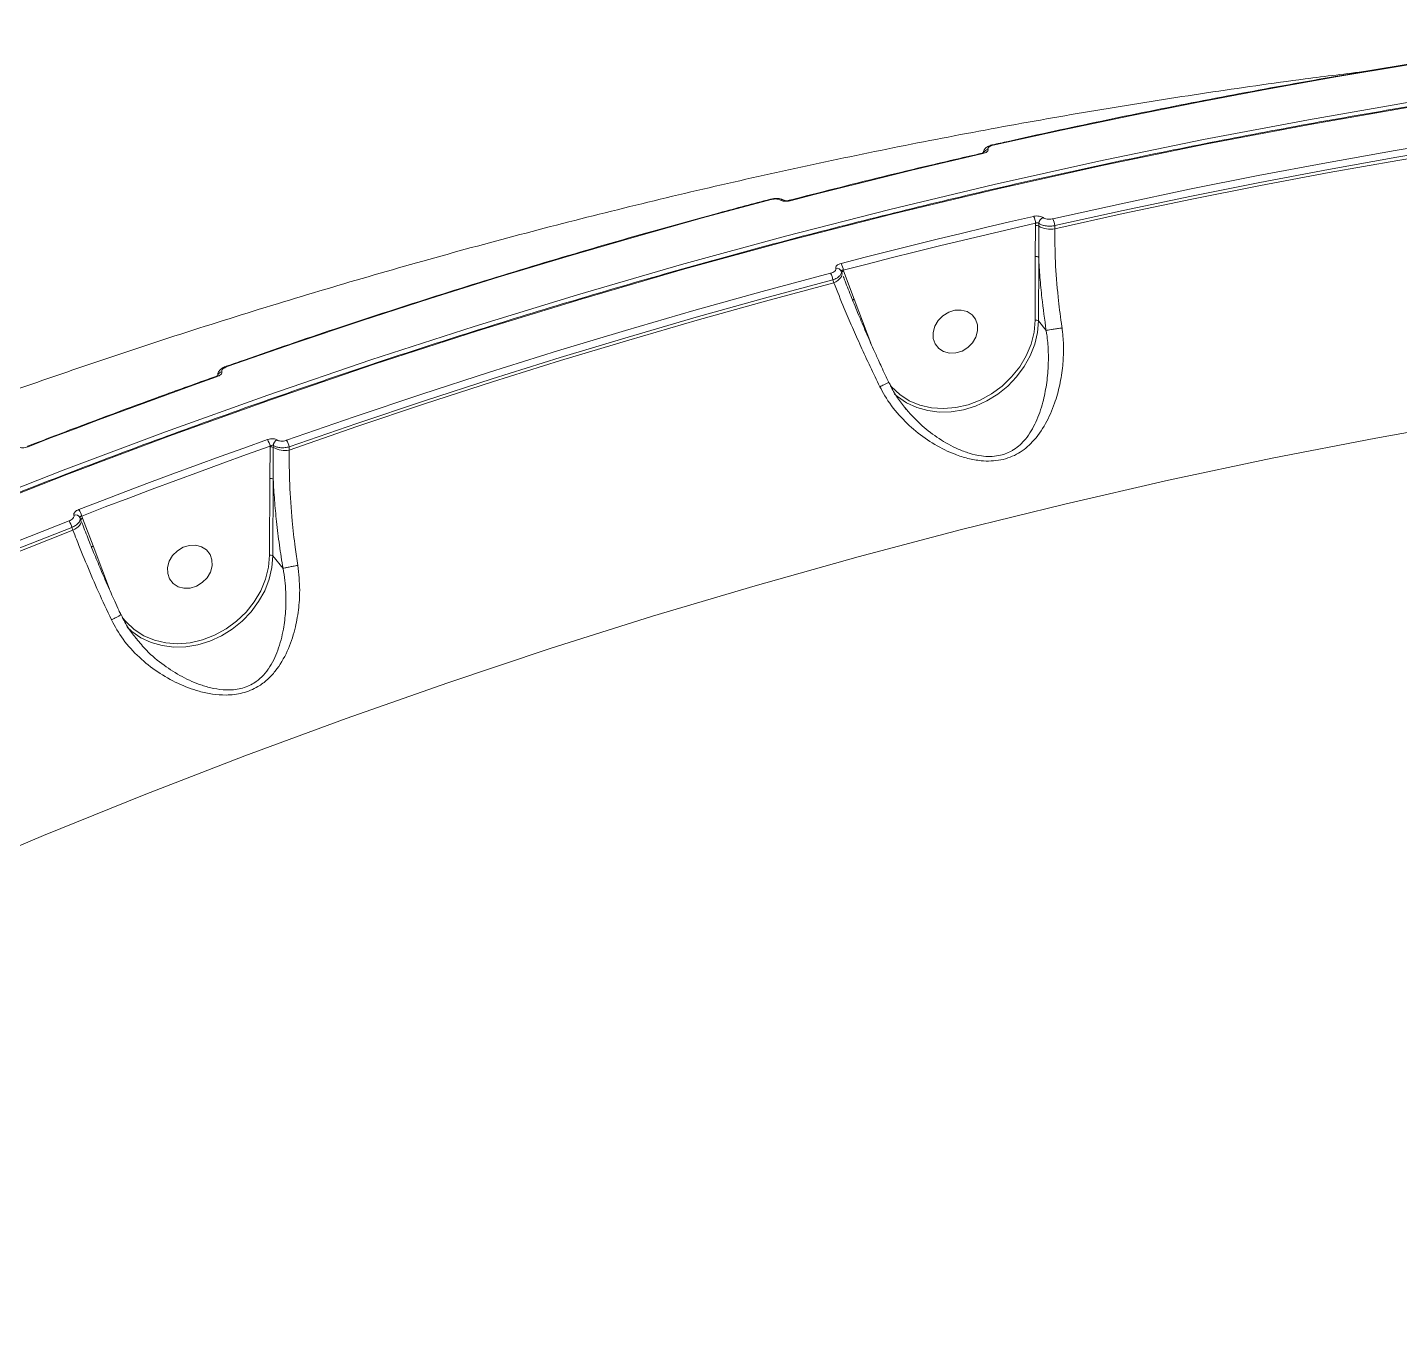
# Model space of a CAD drawing. Header units: millimetres. Extents: x -8607 to 7621, y -5747 to 4382.
# Drawn here: x 4601.8 to 4861.7, y 745.5 to 992.4 of the extents above; entities that cross this region are included whole.
import ezdxf

# ---------------------------------------------------------------- set-up
doc = ezdxf.new("R2010")
doc.units = ezdxf.units.MM
doc.layers.add('DIKOM_ОБЪЕКТ', color=7, linetype='Continuous')

msp = doc.modelspace()

# ---------------------------------------------------------------- linework, layer by layer
at = {"layer": 'DIKOM_ОБЪЕКТ', "color": 7, "linetype": 'Continuous', "lineweight": 15}
for p, q in [((4742.51, 959.896), (4742.517, 959.898)), ((4792.695, 949.016), (4792.756, 954.901)), ((4792.756, 954.901), (4792.757, 955.362)), ((4793.361, 955.331), (4793.359, 954.8)), ((4796.377, 954.89), (4796.374, 954.293)), ((4792.652, 936.967), (4792.695, 949.016)), ((4793.333, 948.882), (4793.29, 936.832)), ((4756.061, 945.955), (4755.938, 946.285)), ((4756.323, 946.444), (4756.364, 946.334)), ((4756.364, 946.334), (4758.407, 940.982)), ((4754.546, 944.057), (4754.342, 944.602)), ((4758.407, 940.982), (4761.52, 932.649)), ((4794.747, 935.029), (4793.29, 936.832)), ((4647.71, 906.98), (4647.771, 912.978)), ((4647.771, 912.978), (4647.772, 913.101)), ((4648.376, 913.245), (4648.374, 912.877)), ((4651.392, 912.979), (4651.39, 912.37)), ((4647.659, 892.429), (4647.71, 906.98)), ((4648.348, 906.846), (4648.296, 892.295)), ((4611.942, 899.075), (4611.764, 899.551)), ((4612.091, 899.867), (4612.245, 899.454)), ((4612.245, 899.454), (4614.251, 894.204)), ((4610.427, 897.176), (4610.227, 897.711)), ((4614.251, 894.204), (4617.316, 885.998)), ((4650.217, 889.918), (4648.296, 892.295))]:
    msp.add_line(p, q, dxfattribs=at)
at = {"layer": 'DIKOM_ОБЪЕКТ', "color": 7, "linetype": 'Continuous', "lineweight": 15, "flags": 128}
for points in [[(4888.559, 989.161), (4875.567, 987.273), (4862.575, 985.244), (4849.584, 983.074), (4836.596, 980.764), (4823.613, 978.313), (4810.637, 975.722), (4797.669, 972.991), (4784.71, 970.121)], [(4589.326, 900.95), (4608.586, 908.536), (4627.928, 915.814), (4647.346, 922.781), (4666.835, 929.436), (4686.387, 935.777), (4705.999, 941.8), (4725.662, 947.506), (4745.372, 952.892), (4765.123, 957.956), (4784.908, 962.696), (4804.722, 967.113), (4824.558, 971.203), (4844.411, 974.966), (4864.274, 978.401)], [(4864.937, 977.58), (4845.074, 974.146), (4825.221, 970.382), (4805.385, 966.292), (4785.571, 961.876), (4765.786, 957.135), (4746.035, 952.071), (4726.325, 946.685), (4706.662, 940.98), (4687.051, 934.956), (4667.498, 928.616), (4648.01, 921.961), (4628.592, 914.993), (4609.25, 907.716), (4589.989, 900.13)], [(4795.985, 956.169), (4808.944, 959.039), (4821.912, 961.77), (4834.888, 964.361), (4847.871, 966.812), (4860.859, 969.123), (4873.85, 971.293), (4886.842, 973.322), (4899.834, 975.209)], [(4796.374, 954.293), (4809.349, 957.167), (4822.333, 959.902), (4835.325, 962.495), (4848.324, 964.949), (4861.328, 967.261), (4874.334, 969.432), (4887.343, 971.462), (4900.351, 973.35)], [(4900.14, 973.915), (4887.158, 972.029), (4874.177, 970.001), (4861.196, 967.833), (4848.219, 965.524), (4835.247, 963.075), (4822.282, 960.487), (4809.324, 957.758), (4796.377, 954.89)], [(4782.745, 968.543), (4778.181, 967.487), (4773.619, 966.415), (4769.058, 965.325), (4764.499, 964.218), (4759.941, 963.093), (4755.386, 961.952), (4750.832, 960.793), (4746.28, 959.618)], [(4742.642, 959.824), (4729.684, 956.349), (4716.746, 952.735), (4703.828, 948.984), (4690.932, 945.095), (4678.061, 941.069), (4665.215, 936.906), (4652.396, 932.608), (4639.606, 928.174)], [(4755.897, 947.718), (4760.449, 948.894), (4765.003, 950.052), (4769.558, 951.194), (4774.115, 952.318), (4778.675, 953.425), (4783.236, 954.515), (4787.798, 955.587), (4792.362, 956.643)], [(4792.757, 955.362), (4788.197, 954.307), (4783.638, 953.235), (4779.081, 952.147), (4774.526, 951.04), (4769.972, 949.917), (4765.421, 948.777), (4760.871, 947.619), (4756.323, 946.444)], [(4756.364, 946.334), (4756.288, 946.294), (4756.22, 946.249), (4756.162, 946.2), (4756.114, 946.149), (4756.08, 946.098), (4756.059, 946.047), (4756.053, 945.999), (4756.061, 945.955)], [(4650.881, 914.223), (4663.671, 918.657), (4676.49, 922.955), (4689.336, 927.118), (4702.207, 931.144), (4715.103, 935.032), (4728.021, 938.784), (4740.959, 942.397), (4753.917, 945.872)], [(4651.39, 912.37), (4664.194, 916.811), (4677.028, 921.115), (4689.889, 925.283), (4702.776, 929.314), (4715.687, 933.207), (4728.62, 936.962), (4741.573, 940.579), (4754.546, 944.057)], [(4754.342, 944.602), (4741.396, 941.13), (4728.468, 937.519), (4715.561, 933.771), (4702.676, 929.885), (4689.815, 925.863), (4676.979, 921.704), (4664.171, 917.409), (4651.392, 912.979)], [(4756.061, 945.955), (4756.102, 945.734), (4756.07, 945.494), (4755.966, 945.241), (4755.794, 944.983), (4755.557, 944.728), (4755.264, 944.483), (4754.923, 944.257), (4754.546, 944.057)], [(4758.407, 940.982), (4758.323, 940.937), (4758.249, 940.886), (4758.187, 940.83), (4758.14, 940.773), (4758.109, 940.715), (4758.096, 940.66), (4758.102, 940.61), (4758.104, 940.603)], [(4781.746, 936.096), (4781.384, 937.142), (4780.712, 937.999), (4779.784, 938.598), (4778.676, 938.889), (4777.477, 938.85), (4776.284, 938.484), (4775.193, 937.82), (4774.295, 936.911), (4773.66, 935.833), (4773.34, 934.671), (4773.362, 933.521), (4773.724, 932.474), (4774.396, 931.617), (4775.324, 931.019), (4776.432, 930.727), (4777.632, 930.766), (4778.825, 931.133), (4779.915, 931.797), (4780.814, 932.705), (4781.448, 933.784), (4781.768, 934.945), (4781.746, 936.096)], [(4765.251, 924.58), (4765.468, 924.329), (4767.017, 922.881), (4768.82, 921.721), (4770.834, 920.877), (4773.01, 920.369), (4775.296, 920.211), (4777.637, 920.405), (4779.975, 920.947), (4782.255, 921.823), (4784.422, 923.014), (4786.422, 924.489), (4788.209, 926.214), (4789.738, 928.146), (4790.973, 930.239), (4791.883, 932.443), (4792.448, 934.703), (4792.652, 936.967)], [(4793.29, 936.832), (4793.099, 934.621), (4792.576, 932.41), (4791.73, 930.246), (4790.58, 928.177), (4789.151, 926.247), (4787.474, 924.499), (4785.585, 922.969), (4783.526, 921.692), (4781.341, 920.695), (4779.078, 920), (4776.785, 919.621), (4774.512, 919.568), (4772.309, 919.84), (4770.223, 920.433), (4768.3, 921.333), (4766.581, 922.521), (4766.05, 922.986)], [(4637.64, 926.247), (4633.162, 924.649), (4628.688, 923.034), (4624.218, 921.404), (4619.752, 919.756), (4615.29, 918.092), (4610.832, 916.412), (4606.378, 914.715), (4601.929, 913.002)], [(4637.513, 926.324), (4637.533, 926.326), (4637.582, 926.303), (4637.64, 926.247)], [(4876.872, 918.138), (4857.198, 914.636), (4837.537, 910.8), (4817.895, 906.633), (4798.277, 902.135), (4778.692, 897.307), (4759.143, 892.152), (4739.639, 886.67), (4720.185, 880.865), (4700.787, 874.736), (4681.452, 868.288), (4662.186, 861.52), (4642.994, 854.436), (4623.883, 847.039), (4604.859, 839.329), (4585.929, 831.31), (4567.097, 822.985), (4548.37, 814.355), (4529.755, 805.424), (4511.257, 796.195), (4492.881, 786.67)], [(4601.805, 913.08), (4601.826, 913.082), (4601.872, 913.059), (4601.929, 913.002)], [(4611.546, 901.102), (4615.995, 902.815), (4620.449, 904.512), (4624.907, 906.192), (4629.368, 907.856), (4633.834, 909.504), (4638.304, 911.135), (4642.778, 912.749), (4647.256, 914.347)], [(4647.772, 913.101), (4643.297, 911.504), (4638.827, 909.891), (4634.361, 908.262), (4629.898, 906.616), (4625.44, 904.953), (4620.986, 903.274), (4616.536, 901.579), (4612.091, 899.867)], [(4612.245, 899.454), (4612.17, 899.414), (4612.101, 899.369), (4612.043, 899.32), (4611.996, 899.269), (4611.961, 899.217), (4611.94, 899.167), (4611.934, 899.119), (4611.942, 899.075)], [(4510.097, 855.495), (4522.392, 861.374), (4534.734, 867.127), (4547.121, 872.753), (4559.552, 878.25), (4572.025, 883.618), (4584.539, 888.857), (4597.092, 893.965), (4609.682, 898.943)], [(4510.722, 853.668), (4523.031, 859.557), (4535.387, 865.319), (4547.79, 870.952), (4560.236, 876.457), (4572.724, 881.833), (4585.253, 887.078), (4597.821, 892.193), (4610.427, 897.176)], [(4610.227, 897.711), (4597.648, 892.738), (4585.105, 887.634), (4572.602, 882.399), (4560.138, 877.035), (4547.718, 871.543), (4535.34, 865.922), (4523.009, 860.174), (4510.724, 854.299)], [(4611.942, 899.075), (4611.983, 898.854), (4611.952, 898.614), (4611.848, 898.361), (4611.675, 898.103), (4611.438, 897.847), (4611.145, 897.603), (4610.805, 897.377), (4610.427, 897.176)], [(4614.251, 894.204), (4614.166, 894.158), (4614.092, 894.107), (4614.03, 894.051), (4613.983, 893.994), (4613.952, 893.936), (4613.94, 893.881), (4613.945, 893.831), (4613.948, 893.824)], [(4636.752, 891.558), (4636.39, 892.604), (4635.718, 893.462), (4634.791, 894.06), (4633.682, 894.352), (4632.483, 894.313), (4631.29, 893.946), (4630.2, 893.282), (4629.301, 892.374), (4628.666, 891.295), (4628.346, 890.134), (4628.369, 888.983), (4628.73, 887.937), (4629.402, 887.08), (4630.33, 886.481), (4631.438, 886.19), (4632.638, 886.229), (4633.831, 886.595), (4634.921, 887.259), (4635.82, 888.168), (4636.455, 889.246), (4636.774, 890.408), (4636.752, 891.558)], [(4619.77, 880.665), (4620.474, 879.791), (4622.023, 878.343), (4623.826, 877.183), (4625.84, 876.339), (4628.016, 875.832), (4630.302, 875.673), (4632.643, 875.867), (4634.981, 876.409), (4637.261, 877.286), (4639.428, 878.476), (4641.429, 879.952), (4643.215, 881.676), (4644.744, 883.609), (4645.979, 885.702), (4646.889, 887.905), (4647.454, 890.166), (4647.659, 892.429)], [(4648.296, 892.295), (4648.106, 890.084), (4647.582, 887.872), (4646.736, 885.709), (4645.586, 883.64), (4644.157, 881.71), (4642.48, 879.961), (4640.591, 878.432), (4638.532, 877.155), (4636.347, 876.158), (4634.084, 875.462), (4631.791, 875.084), (4629.518, 875.03), (4627.315, 875.303), (4625.229, 875.896), (4623.306, 876.796), (4621.587, 877.984), (4620.661, 878.833)]]:
    msp.add_lwpolyline(points, dxfattribs=at)
at = {"layer": 'DIKOM_ОБЪЕКТ', "color": 7, "linetype": 'Continuous', "lineweight": 15}
for centre, radius, start, end in [((4784.586, 970.05), 0.144, 29.48504, 92.95136), ((4782.619, 968.473), 0.144, 28.75891, 93.72577), ((4783.88, 968.273), 1.072, 98.16628, 155.72021), ((4742.515, 959.752), 0.145, 29.28132, 89.09576), ((4744.735, 959.022), 0.753, 55.94336, 111.42738), ((4746.157, 959.554), 0.139, 27.41751, 95.49366), ((4789.88, 955.175), 2.883, 3.70756, 30.59743), ((4794.566, 955.267), 1.207, 108.96456, 176.96988), ((4792.922, 954.047), 0.871, 59.90775, 101.01777), ((4795.542, 958.568), 4.354, 239.90775, 281.01777), ((4793.501, 954.71), 2.881, 3.58327, 30.42373), ((4792.869, 948.26), 0.776, 53.26194, 102.90962), ((4755.113, 945.919), 0.903, 23.91005, 103.22082), ((4753.273, 946.133), 3.066, 5.8219, 31.12488), ((4751.267, 944.277), 3.093, 6.01996, 31.04173), ((4792.826, 936.211), 0.776, 53.26344, 102.90865), ((4639.486, 928.116), 0.134, 25.83692, 91.53255), ((4638.885, 926.187), 1.059, 104.35899, 159.81939), ((4644.062, 912.297), 3.796, 12.2314, 32.69754), ((4647.938, 912.124), 0.871, 59.90775, 101.01777), ((4650.558, 916.645), 4.354, 239.90775, 281.01777), ((4649.577, 913.198), 1.202, 114.99938, 177.77924), ((4647.689, 912.185), 3.786, 12.09226, 32.55658), ((4647.884, 906.224), 0.776, 53.26194, 102.90962), ((4610.931, 899.163), 0.919, 24.97069, 110.23682), ((4608.095, 898.842), 4.125, 14.38134, 33.21665), ((4606.193, 896.663), 4.169, 14.57017, 33.16496), ((4647.832, 891.673), 0.776, 53.26344, 102.90865)]:
    msp.add_arc(centre, radius, start, end, dxfattribs=at)
for points, knots in [([(5003.621, 992.445), (5000.401, 992.283), (4991.065, 991.813), (4975.59, 990.814), (4957.192, 989.356), (4938.773, 987.606), (4920.339, 985.571), (4901.894, 983.249), (4883.443, 980.642), (4864.992, 977.75), (4846.544, 974.574), (4828.106, 971.115), (4809.68, 967.374), (4791.273, 963.351), (4772.89, 959.048), (4754.534, 954.466), (4736.211, 949.605), (4717.925, 944.468), (4699.682, 939.056), (4681.485, 933.37), (4663.341, 927.411), (4645.253, 921.182), (4627.227, 914.683), (4609.266, 907.916), (4591.376, 900.884), (4573.562, 893.588), (4555.827, 886.029), (4538.177, 878.211), (4520.616, 870.134), (4503.149, 861.802), (4485.781, 853.215), (4468.515, 844.377), (4451.357, 835.291), (4434.312, 825.954), (4418.203, 816.856), (4407.827, 810.773), (4403.049, 807.973)], [0, 0, 0, 0, 0.0157718, 0.0457292, 0.0756868, 0.1056445, 0.1356023, 0.1655601, 0.195518, 0.2254759, 0.2554339, 0.2853919, 0.3153499, 0.345308, 0.3752662, 0.4052243, 0.4351825, 0.4651407, 0.495099, 0.5250572, 0.5550155, 0.5849739, 0.6149322, 0.6448906, 0.6748489, 0.7048073, 0.7347657, 0.7647242, 0.7946826, 0.8246411, 0.8545995, 0.884558, 0.9145165, 0.944475, 0.9744335, 1, 1, 1, 1]), ([(4888.422, 989.233), (4885.185, 988.772), (4875.798, 987.436), (4860.261, 985.007), (4841.816, 981.853), (4823.379, 978.413), (4805.279, 974.755), (4792.348, 971.951), (4785.558, 970.415), (4784.576, 970.193)], [0, 0, 0, 0, 0.09344343, 0.27093664, 0.44843135, 0.62592632, 0.80342153, 0.97157619, 1, 1, 1, 1]), ([(4855.509, 984.149), (4851.603, 983.67), (4841.466, 982.428), (4825.115, 980.083), (4806.456, 977.152), (4787.815, 973.908), (4769.199, 970.369), (4750.611, 966.53), (4732.058, 962.394), (4713.544, 957.963), (4695.075, 953.237), (4676.656, 948.217), (4658.292, 942.906), (4639.988, 937.305), (4621.75, 931.414), (4603.582, 925.237), (4585.489, 918.775), (4567.477, 912.03), (4549.55, 905.003), (4531.714, 897.697), (4513.973, 890.113), (4496.333, 882.255), (4478.798, 874.122), (4461.371, 865.722), (4444.064, 857.045), (4431.007, 850.283), (4423.735, 846.385), (4422.158, 845.539)], [0, 0, 0, 0, 0.0260967, 0.0677335, 0.1093951, 0.1510805, 0.1927887, 0.2345187, 0.2762695, 0.3180403, 0.3598299, 0.4016376, 0.4434624, 0.4853034, 0.5271598, 0.5690307, 0.6109154, 0.6528129, 0.6947227, 0.7366438, 0.7785758, 0.8205178, 0.8624692, 0.9044295, 0.9463979, 0.9883741, 1, 1, 1, 1]), ([(4784.579, 970.189), (4784.54, 970.181), (4784.208, 970.117), (4783.69, 969.903), (4783.167, 969.512), (4782.847, 969.038), (4782.818, 968.702), (4782.805, 968.551)], [0, 0, 0, 0, 0.0422158, 0.3544103, 0.6186335, 0.8289624, 1, 1, 1, 1]), ([(4784.71, 970.121), (4784.557, 970.078), (4784.249, 969.993), (4783.91, 969.8), (4783.715, 969.584), (4783.694, 969.425), (4783.724, 969.345), (4783.728, 969.334)], [0, 0, 0, 0, 0.240665, 0.4814361, 0.721633, 0.9612014, 1, 1, 1, 1]), ([(4782.609, 968.617), (4779.383, 967.869), (4770.029, 965.7), (4757.874, 962.718), (4748.954, 960.417), (4746.146, 959.693)], [0, 0, 0, 0, 0.2651055, 0.7686747, 1, 1, 1, 1]), ([(4782.996, 968.759), (4782.998, 968.761), (4783.004, 968.766), (4782.952, 968.731), (4782.842, 968.684), (4782.717, 968.64), (4782.626, 968.622), (4782.607, 968.619)], [0, 0, 0, 0, 0.0899032, 0.3401275, 0.5998085, 0.920638, 1, 1, 1, 1]), ([(4783.728, 969.334), (4783.732, 969.323), (4783.762, 969.244), (4783.741, 969.084), (4783.546, 968.866), (4783.207, 968.671), (4782.899, 968.585), (4782.745, 968.543)], [0, 0, 0, 0, 0.0385716, 0.2780899, 0.5183557, 0.7592314, 1, 1, 1, 1]), ([(4742.509, 959.896), (4739.295, 959.044), (4729.973, 956.573), (4714.573, 952.27), (4696.325, 946.9), (4678.125, 941.252), (4660.294, 935.435), (4647.425, 931.041), (4640.601, 928.643), (4639.481, 928.249)], [0, 0, 0, 0, 0.0930118, 0.2696891, 0.4463679, 0.6230468, 0.7997259, 0.9671072, 1, 1, 1, 1]), ([(4745.144, 959.635), (4745.113, 959.663), (4744.943, 959.815), (4744.491, 959.959), (4743.788, 960.068), (4743.061, 960.036), (4742.657, 959.917), (4742.523, 959.877)], [0, 0, 0, 0, 0.0485741, 0.2688482, 0.5512796, 0.8513988, 1, 1, 1, 1]), ([(4744.46, 959.723), (4744.367, 959.773), (4744.181, 959.873), (4743.748, 959.942), (4743.257, 959.94), (4742.876, 959.882), (4742.678, 959.833), (4742.642, 959.824)], [0, 0, 0, 0, 0.2340719, 0.4679654, 0.7039629, 0.944859, 1, 1, 1, 1]), ([(4746.28, 959.618), (4746.243, 959.609), (4746.045, 959.559), (4745.663, 959.503), (4745.172, 959.503), (4744.739, 959.573), (4744.553, 959.673), (4744.46, 959.723)], [0, 0, 0, 0, 0.0557734, 0.2968037, 0.5326623, 0.7662387, 1, 1, 1, 1]), ([(4746.143, 959.696), (4746.098, 959.683), (4745.961, 959.646), (4745.709, 959.615), (4745.444, 959.61), (4745.257, 959.629), (4745.143, 959.658), (4745.132, 959.663), (4745.127, 959.666)], [0, 0, 0, 0, 0.1096549, 0.338278, 0.5438104, 0.7189863, 0.8601997, 1, 1, 1, 1]), ([(4792.362, 956.643), (4792.39, 956.649), (4792.578, 956.69), (4792.949, 956.731), (4793.445, 956.703), (4793.887, 956.597), (4794.078, 956.471), (4794.174, 956.409)], [0, 0, 0, 0, 0.0426165, 0.282457, 0.5216215, 0.7607575, 1, 1, 1, 1]), ([(4794.174, 956.409), (4794.27, 956.346), (4794.461, 956.22), (4794.903, 956.112), (4795.399, 956.083), (4795.77, 956.123), (4795.957, 956.163), (4795.985, 956.169)], [0, 0, 0, 0, 0.2393873, 0.4786703, 0.7179146, 0.9577109, 1, 1, 1, 1]), ([(4793.361, 955.331), (4793.329, 955.353), (4793.265, 955.398), (4793.117, 955.426), (4792.952, 955.419), (4792.829, 955.389), (4792.767, 955.365), (4792.757, 955.362)], [0, 0, 0, 0, 0.2368888, 0.4742431, 0.7137485, 0.9566078, 1, 1, 1, 1]), ([(4793.359, 954.8), (4793.358, 954.499), (4793.352, 952.996), (4793.329, 951.022), (4793.332, 949.344), (4793.333, 948.882)], [0, 0, 0, 0, 0.1533124, 0.7665831, 1, 1, 1, 1]), ([(4796.377, 954.89), (4796.33, 954.882), (4796.018, 954.824), (4795.4, 954.773), (4794.575, 954.837), (4793.839, 955.022), (4793.52, 955.228), (4793.361, 955.331)], [0, 0, 0, 0, 0.04225966, 0.28198286, 0.52127152, 0.76062225, 1, 1, 1, 1]), ([(4796.374, 954.293), (4796.392, 952.237), (4796.427, 948.063), (4796.913, 941.965), (4797.424, 937.739), (4797.709, 935.793), (4797.751, 935.501)], [0, 0, 0, 0, 0.3434989, 0.6969397, 0.9545307, 1, 1, 1, 1]), ([(4794.747, 935.029), (4794.458, 937.096), (4793.987, 940.459), (4793.555, 945.093), (4793.407, 947.615), (4793.333, 948.882)], [0, 0, 0, 0, 0.4427007, 0.7201669, 1, 1, 1, 1]), ([(4753.917, 945.872), (4754.074, 945.923), (4754.39, 946.024), (4754.735, 946.256), (4754.927, 946.513), (4754.94, 946.698), (4754.909, 946.788), (4754.906, 946.797)], [0, 0, 0, 0, 0.2457883, 0.4917905, 0.7342879, 0.9715254, 1, 1, 1, 1]), ([(4755.938, 946.285), (4755.943, 946.269), (4755.995, 946.119), (4755.976, 945.804), (4755.668, 945.345), (4755.111, 944.912), (4754.598, 944.705), (4754.342, 944.602)], [0, 0, 0, 0, 0.02863242, 0.26708673, 0.51014597, 0.75565437, 1, 1, 1, 1]), ([(4754.906, 946.797), (4754.903, 946.807), (4754.872, 946.896), (4754.885, 947.081), (4755.077, 947.337), (4755.423, 947.568), (4755.739, 947.668), (4755.897, 947.718)], [0, 0, 0, 0, 0.027856, 0.2650195, 0.5077103, 0.7539625, 1, 1, 1, 1]), ([(4756.323, 946.444), (4756.263, 946.447), (4756.146, 946.453), (4756.013, 946.425), (4755.938, 946.374), (4755.928, 946.324), (4755.934, 946.295), (4755.937, 946.288), (4755.938, 946.285)], [0, 0, 0, 0, 0.263118, 0.515948, 0.7521042, 0.9410882, 0.9741792, 1, 1, 1, 1]), ([(4763.252, 924.364), (4762.638, 925.634), (4761.403, 928.186), (4759.663, 931.958), (4758.024, 935.638), (4756.276, 939.716), (4755.187, 942.448), (4754.546, 944.057)], [0, 0, 0, 0, 0.18728543, 0.37655091, 0.55700611, 0.73919681, 1, 1, 1, 1]), ([(4762.986, 929.38), (4762.675, 930.06), (4761.857, 931.854), (4760.592, 934.746), (4759.195, 938.037), (4757.882, 941.259), (4756.922, 943.684), (4756.438, 944.983), (4756.328, 945.279)], [0, 0, 0, 0, 0.1235341, 0.3257948, 0.5294938, 0.7341977, 0.9393707, 1, 1, 1, 1]), ([(4797.751, 935.501), (4797.787, 935.232), (4797.963, 933.914), (4798.088, 931.507), (4797.924, 928.15), (4797.376, 924.673), (4796.339, 920.953), (4794.719, 917.248), (4792.481, 914.025), (4790.052, 911.999), (4787.929, 910.967), (4786.181, 910.462), (4784.311, 910.247), (4782.212, 910.317), (4779.901, 910.735), (4776.927, 911.693), (4773.565, 913.353), (4769.997, 915.86), (4766.782, 918.952), (4764.567, 921.876), (4763.554, 923.793), (4763.252, 924.364)], [0, 0, 0, 0, 0.013455, 0.0657647, 0.1192356, 0.1826302, 0.2473566, 0.3250329, 0.4053504, 0.467846, 0.4985595, 0.5302984, 0.5609722, 0.5926248, 0.6340457, 0.6764914, 0.747173, 0.8197567, 0.8928425, 0.9680649, 1, 1, 1, 1]), ([(4768.294, 920.03), (4769.262, 918.975), (4771.138, 916.928), (4774.439, 914.44), (4777.464, 912.744), (4780.192, 911.714), (4782.237, 911.241), (4784.131, 911.107), (4786.103, 911.288), (4787.616, 911.84), (4789.353, 912.88), (4791.146, 914.601), (4792.908, 917.652), (4794.116, 921.148), (4794.848, 924.718), (4795.172, 928.004), (4795.185, 931.213), (4794.986, 933.498), (4794.792, 934.773), (4794.749, 935.027), (4794.749, 935.028)], [0, 0, 0, 0, 0.085594, 0.1660967, 0.248349, 0.2936828, 0.3400163, 0.3720845, 0.405387, 0.4574946, 0.4703146, 0.5375902, 0.6249444, 0.7157014, 0.7888281, 0.863203, 0.923438, 0.9847516, 0.9999638, 1, 1, 1, 1]), ([(4794.749, 935.028), (4794.749, 935.028), (4794.748, 935.028), (4794.747, 935.029), (4794.747, 935.029)], [0, 0, 0, 0, 0.6959458, 1, 1, 1, 1]), ([(4794.749, 935.028), (4794.859, 935.048), (4795.078, 935.087), (4795.707, 935.19), (4796.474, 935.31), (4797.142, 935.411), (4797.563, 935.474), (4797.707, 935.495), (4797.751, 935.501)], [0, 0, 0, 0, 0.2204855, 0.440971, 0.6614568, 0.8819434, 0.9635568, 1, 1, 1, 1]), ([(4639.484, 928.245), (4639.443, 928.232), (4639.114, 928.128), (4638.596, 927.84), (4638.099, 927.37), (4637.831, 926.885), (4637.833, 926.582), (4637.833, 926.473)], [0, 0, 0, 0, 0.0458228, 0.3659563, 0.6491831, 0.8740676, 1, 1, 1, 1]), ([(4639.606, 928.174), (4639.45, 928.111), (4639.139, 927.985), (4638.797, 927.734), (4638.605, 927.475), (4638.59, 927.302), (4638.62, 927.222), (4638.623, 927.213)], [0, 0, 0, 0, 0.2457883, 0.4917905, 0.7342879, 0.9715254, 1, 1, 1, 1]), ([(4764.944, 925.162), (4764.478, 926.145), (4763.812, 927.551), (4763.177, 928.956), (4762.986, 929.38)], [0, 0, 0, 0, 0.6986058, 1, 1, 1, 1]), ([(4637.512, 926.324), (4634.348, 925.193), (4625.171, 921.912), (4613.269, 917.49), (4604.55, 914.136), (4601.805, 913.08)], [0, 0, 0, 0, 0.2651055, 0.7686832, 1, 1, 1, 1]), ([(4637.943, 926.552), (4637.944, 926.553), (4637.951, 926.563), (4637.921, 926.53), (4637.833, 926.47), (4637.695, 926.393), (4637.569, 926.347), (4637.51, 926.325)], [0, 0, 0, 0, 0.030909, 0.2587648, 0.4802439, 0.7572113, 1, 1, 1, 1]), ([(4638.623, 927.213), (4638.626, 927.205), (4638.655, 927.124), (4638.64, 926.951), (4638.449, 926.691), (4638.107, 926.438), (4637.795, 926.31), (4637.64, 926.247)], [0, 0, 0, 0, 0.027856, 0.2650195, 0.5077103, 0.7539625, 1, 1, 1, 1]), ([(4768.309, 920.039), (4767.796, 920.682), (4766.713, 922.04), (4765.616, 923.786), (4765.121, 924.906), (4764.997, 925.186)], [0, 0, 0, 0, 0.40274772, 0.8503221, 1, 1, 1, 1]), ([(4764.907, 925.145), (4764.91, 925.147), (4764.917, 925.152), (4764.654, 925.029), (4764.165, 924.798), (4763.684, 924.57), (4763.37, 924.42), (4763.293, 924.383), (4763.252, 924.364)], [0, 0, 0, 0, 0.1295633, 0.3919502, 0.6543376, 0.9167258, 0.9558586, 1, 1, 1, 1]), ([(4767.982, 920.455), (4768.066, 920.318), (4768.16, 920.166), (4768.283, 920.041), (4768.294, 920.03)], [0, 0, 0, 0, 0.9057386, 1, 1, 1, 1]), ([(4601.929, 913.002), (4601.902, 912.991), (4601.719, 912.923), (4601.358, 912.826), (4600.875, 912.777), (4600.446, 912.812), (4600.26, 912.904), (4600.168, 912.95)], [0, 0, 0, 0, 0.0426165, 0.282457, 0.5216215, 0.7607575, 1, 1, 1, 1]), ([(4647.256, 914.347), (4647.293, 914.36), (4647.488, 914.426), (4647.865, 914.508), (4648.353, 914.527), (4648.786, 914.458), (4648.974, 914.345), (4649.069, 914.288)], [0, 0, 0, 0, 0.0557734, 0.2968037, 0.5326623, 0.7662387, 1, 1, 1, 1]), ([(4648.376, 913.245), (4648.344, 913.262), (4648.279, 913.297), (4648.133, 913.285), (4647.971, 913.229), (4647.848, 913.158), (4647.784, 913.11), (4647.772, 913.101)], [0, 0, 0, 0, 0.2178619, 0.443589, 0.6835988, 0.9397725, 1, 1, 1, 1]), ([(4648.374, 912.877), (4648.373, 912.576), (4648.367, 911.073), (4648.344, 909.061), (4648.347, 907.346), (4648.348, 906.846)], [0, 0, 0, 0, 0.1504218, 0.7521282, 1, 1, 1, 1]), ([(4651.392, 912.979), (4651.331, 912.963), (4651.007, 912.879), (4650.379, 912.79), (4649.566, 912.808), (4648.846, 912.955), (4648.533, 913.148), (4648.376, 913.245)], [0, 0, 0, 0, 0.0547627, 0.2944094, 0.5301252, 0.7646885, 1, 1, 1, 1]), ([(4649.069, 914.288), (4649.163, 914.231), (4649.352, 914.116), (4649.785, 914.047), (4650.273, 914.064), (4650.65, 914.145), (4650.845, 914.211), (4650.881, 914.223)], [0, 0, 0, 0, 0.2340719, 0.4679654, 0.7039629, 0.944859, 1, 1, 1, 1]), ([(4651.39, 912.37), (4651.391, 910.235), (4651.393, 905.902), (4651.846, 899.627), (4652.425, 894.449), (4652.849, 891.648), (4653.022, 890.505)], [0, 0, 0, 0, 0.3072584, 0.6233184, 0.8463529, 1, 1, 1, 1]), ([(4650.217, 889.918), (4649.978, 891.392), (4649.5, 894.356), (4648.975, 898.689), (4648.575, 902.878), (4648.424, 905.519), (4648.348, 906.846)], [0, 0, 0, 0, 0.2595447, 0.5218385, 0.7598795, 1, 1, 1, 1]), ([(4609.682, 898.943), (4609.832, 899.011), (4610.131, 899.146), (4610.455, 899.422), (4610.637, 899.712), (4610.651, 899.914), (4610.618, 900.011), (4610.613, 900.025)], [0, 0, 0, 0, 0.240665, 0.4814361, 0.721633, 0.9612014, 1, 1, 1, 1]), ([(4611.764, 899.551), (4611.772, 899.528), (4611.825, 899.369), (4611.802, 899.034), (4611.501, 898.544), (4610.966, 898.071), (4610.474, 897.831), (4610.227, 897.711)], [0, 0, 0, 0, 0.0387882, 0.2783653, 0.5186336, 0.7594353, 1, 1, 1, 1]), ([(4610.613, 900.025), (4610.609, 900.038), (4610.576, 900.135), (4610.59, 900.337), (4610.772, 900.626), (4611.097, 900.9), (4611.397, 901.035), (4611.546, 901.102)], [0, 0, 0, 0, 0.0385716, 0.2780899, 0.5183557, 0.7592314, 1, 1, 1, 1]), ([(4612.091, 899.867), (4612.038, 899.852), (4611.934, 899.822), (4611.82, 899.746), (4611.755, 899.658), (4611.751, 899.59), (4611.763, 899.555), (4611.764, 899.551)], [0, 0, 0, 0, 0.2442311, 0.4858979, 0.7246337, 0.9617552, 1, 1, 1, 1]), ([(4617.695, 880.194), (4616.871, 881.972), (4615.253, 885.464), (4613.04, 890.601), (4611.465, 894.47), (4610.645, 896.607), (4610.427, 897.176)], [0, 0, 0, 0, 0.3028924, 0.5944611, 0.8920287, 1, 1, 1, 1]), ([(4618.336, 883.72), (4618.1, 884.238), (4617.365, 885.855), (4616.191, 888.552), (4614.82, 891.789), (4613.539, 894.95), (4612.635, 897.245), (4612.193, 898.439), (4612.114, 898.652)], [0, 0, 0, 0, 0.1000807, 0.3119647, 0.5252011, 0.7392883, 0.9535461, 1, 1, 1, 1]), ([(4653.022, 890.505), (4653.188, 888.93), (4653.487, 886.076), (4653.183, 882.011), (4652.465, 878.119), (4651.123, 874.166), (4649.305, 871.011), (4647.292, 868.835), (4645.287, 867.33), (4642.602, 866.213), (4639.613, 865.865), (4636.835, 866.076), (4633.751, 866.742), (4630.22, 868.082), (4626.406, 870.252), (4622.893, 873.049), (4619.834, 876.337), (4618.392, 878.937), (4617.695, 880.194)], [0, 0, 0, 0, 0.0785517, 0.1424077, 0.2076086, 0.2856911, 0.3665348, 0.4050987, 0.4448429, 0.4974371, 0.549685, 0.5917849, 0.6349331, 0.7063605, 0.7797217, 0.8533218, 0.9291388, 1, 1, 1, 1]), ([(4622.441, 876.659), (4623.064, 875.894), (4624.615, 873.99), (4627.556, 871.576), (4631.063, 869.331), (4634.256, 867.918), (4637.089, 867.142), (4639.565, 866.823), (4642.255, 867.038), (4644.583, 868.024), (4646.249, 869.38), (4647.06, 870.362), (4648.187, 871.98), (4649.354, 874.424), (4650.305, 878.125), (4650.75, 881.844), (4650.794, 885.688), (4650.496, 888.428), (4650.219, 889.916), (4650.219, 889.917)], [0, 0, 0, 0, 0.0577427, 0.1437614, 0.223998, 0.3059954, 0.3514633, 0.3979328, 0.4520643, 0.505806, 0.5451063, 0.586167, 0.5882677, 0.6746383, 0.7645965, 0.8371818, 0.9110125, 0.9999546, 1, 1, 1, 1]), ([(4650.219, 889.917), (4650.219, 889.917), (4650.218, 889.917), (4650.217, 889.918), (4650.217, 889.918)], [0, 0, 0, 0, 0.6212169, 1, 1, 1, 1]), ([(4650.219, 889.917), (4650.326, 889.953), (4650.54, 890.024), (4651.162, 890.169), (4651.924, 890.321), (4652.528, 890.426), (4652.89, 890.484), (4652.977, 890.498), (4653.022, 890.505)], [0, 0, 0, 0, 0.231622, 0.4632441, 0.6948665, 0.9264897, 0.9610341, 1, 1, 1, 1]), ([(4619.499, 881.179), (4619.369, 881.456), (4618.971, 882.304), (4618.592, 883.15), (4618.336, 883.72)], [0, 0, 0, 0, 0.32674145, 1, 1, 1, 1]), ([(4619.46, 881.16), (4619.466, 881.154), (4619.484, 881.138), (4619.235, 880.983), (4618.761, 880.722), (4618.237, 880.457), (4617.868, 880.277), (4617.736, 880.213), (4617.695, 880.194)], [0, 0, 0, 0, 0.1236535, 0.3715279, 0.6194027, 0.8672783, 0.9590298, 1, 1, 1, 1]), ([(4622.421, 876.643), (4622.178, 876.933), (4621.365, 877.904), (4620.383, 879.432), (4619.778, 880.72), (4619.551, 881.204)], [0, 0, 0, 0, 0.2095885, 0.7029696, 1, 1, 1, 1]), ([(4403.164, 807.87), (4404.701, 805.953), (4408.731, 800.927), (4415.644, 792.037), (4423.762, 781.325), (4432.045, 770.132), (4440.195, 758.897), (4448.388, 747.402), (4456.493, 735.853), (4465.331, 723.081), (4474.933, 709.002), (4485.147, 693.801), (4495.306, 678.476), (4505.084, 663.544), (4514.717, 648.668), (4524.073, 634.068), (4534.097, 618.27), (4544.789, 601.241), (4555.942, 583.276), (4566.833, 565.544), (4577.137, 548.599), (4587.123, 532.018), (4596.675, 516.014), (4606.618, 499.202), (4616.925, 481.608), (4627.372, 463.584), (4637.4, 446.102), (4646.731, 429.672), (4655.631, 413.844), (4664.013, 398.794), (4672.854, 382.76), (4682.088, 365.823), (4691.46, 348.402), (4700.268, 331.805), (4708.291, 316.477), (4715.778, 301.97), (4722.674, 288.416), (4729.673, 274.446), (4736.692, 260.182), (4743.51, 246.018), (4749.698, 232.855), (4755.128, 221.007), (4759.997, 210.083), (4764.283, 200.163), (4768.224, 190.745), (4770.506, 184.992), (4771.67, 182.06)], [0, 0, 0, 0, 0.0156509, 0.0410528, 0.0664547, 0.0899044, 0.1133542, 0.1348277, 0.1563011, 0.1771003, 0.2025022, 0.227904, 0.2513538, 0.2748036, 0.2962771, 0.3177505, 0.3385497, 0.3639515, 0.3893534, 0.4128032, 0.436253, 0.4577264, 0.4791999, 0.4999991, 0.5244807, 0.5489623, 0.5715463, 0.5941304, 0.614795, 0.6354597, 0.6554668, 0.6808687, 0.7062706, 0.7297205, 0.7531703, 0.7746438, 0.7961173, 0.8169165, 0.8423185, 0.8677204, 0.8911702, 0.9146201, 0.9360936, 0.9575671, 0.9783663, 1, 1, 1, 1]), ([(4487.93, 777.405), (4490.738, 773.599), (4496.362, 765.973), (4505.301, 753.52), (4514.595, 740.338), (4524.262, 726.38), (4534.26, 711.708), (4543.169, 698.436), (4550.84, 686.875), (4557.188, 677.23), (4563.616, 667.386), (4570.086, 657.399), (4576.582, 647.299), (4583.104, 637.084), (4589.675, 626.718), (4596.272, 616.239), (4602.879, 605.672), (4610.575, 593.281), (4619.385, 578.979), (4629.19, 562.906), (4638.886, 546.861), (4648.319, 531.104), (4657.575, 515.502), (4666.579, 500.188), (4675.686, 484.561), (4684.867, 468.657), (4694.046, 452.599), (4702.966, 436.837), (4711.494, 421.616), (4719.715, 406.793), (4727.569, 392.482), (4735.37, 378.115), (4743.082, 363.746), (4750.627, 349.508), (4757.793, 335.802), (4764.482, 322.828), (4770.767, 310.452), (4776.616, 298.752), (4781.993, 287.802), (4786.946, 277.543), (4789.92, 271.225), (4791.409, 268.063)], [0, 0, 0, 0, 0.03134419, 0.06278625, 0.09437289, 0.12605966, 0.15789521, 0.18983324, 0.20889685, 0.22796047, 0.24711226, 0.26626406, 0.28515516, 0.30404626, 0.32302307, 0.34199989, 0.36083371, 0.37968863, 0.40783653, 0.43605496, 0.46343133, 0.4908725, 0.51724689, 0.54367912, 0.56966771, 0.59786162, 0.62612609, 0.65354693, 0.68103254, 0.70744938, 0.73392402, 0.75995407, 0.78821804, 0.81655262, 0.84404121, 0.87159459, 0.89807625, 0.92461569, 0.95070922, 0.97533148, 1, 1, 1, 1])]:
    msp.add_open_spline(points, degree=3, knots=knots, dxfattribs=at)

doc.saveas('drawing.dxf')
